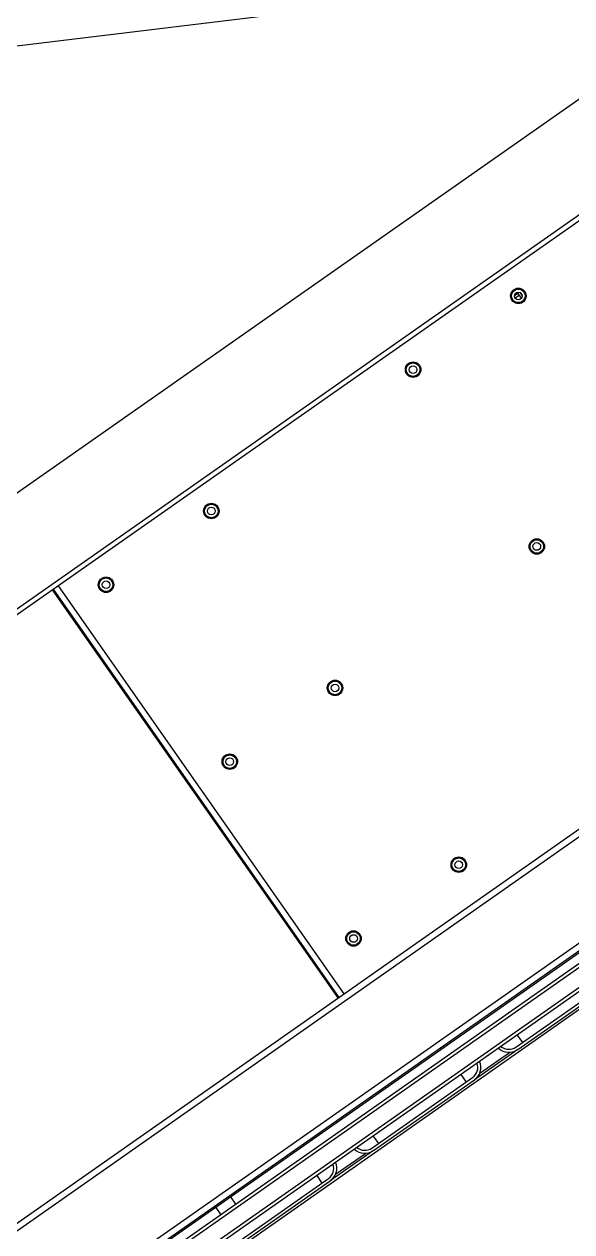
# Model space of a CAD drawing. Header units: millimetres. Extents: x 152904052 to 153933663, y 538271515 to 539240469.
# Drawn here: x 153466873 to 153467231, y 538579478 to 538580267 of the extents above; entities that cross this region are included whole.
import ezdxf

# ---------------------------------------------------------------- set-up
doc = ezdxf.new("R2010")
doc.units = ezdxf.units.MM
doc.layers.add('POWR', color=5, linetype='Continuous')
doc.layers.add('SCHM', color=9, linetype='Continuous')

msp = doc.modelspace()

# ---------------------------------------------------------------- linework, layer by layer
at = {"layer": 'POWR', "color": 7}
for p, q in [((153467485.45, 538580392.78), (153466640.91, 538579801.42)), ((153467520.96, 538580342.07), (153466676.41, 538579750.72)), ((153467522.74, 538580339.53), (153466678.19, 538579748.18)), ((153465045.39, 538578202.63), (153467742.04, 538580090.84)), ((153467193.16, 538580089.59), (153467195.23, 538580091.05)), ((153467193.53, 538580087.9), (153467196.15, 538580089.74)), ((153467197.59, 538580087.69), (153467194.83, 538580091.62)), ((153467196.58, 538580091.57), (153467198.13, 538580089.35)), ((153467197.3, 538580090.54), (153467197.62, 538580090.77)), ((153466864.42, 538579481.34), (153467710.2, 538580073.55)), ((153465095.17, 538578168.15), (153467757.42, 538580032.27)), ((153467783.01, 538580034.08), (153466886.86, 538579406.59)), ((153467780.03, 538580034.55), (153466887.43, 538579409.55)), ((153465097.52, 538578164.79), (153467759.77, 538580028.91)), ((153467789.2, 538580025.23), (153466893.05, 538579397.74)), ((153467753.08, 538580022.77), (153466454.73, 538579113.65)), ((153467788.69, 538580022.31), (153466895.98, 538579397.22)), ((153467798.37, 538580017.37), (153466897.3, 538579386.43)), ((153467077.81, 538579630.75), (153466891.17, 538579897.31)), ((153466891.58, 538579897.59), (153467078.22, 538579631.04)), ((153466894.86, 538579899.89), (153467081.5, 538579633.33)), ((153467194.07, 538579598.62), (153467259.93, 538579644.74)), ((153467195.21, 538579596.98), (153467261.07, 538579643.1)), ((153467194.88, 538579606.52), (153467198.33, 538579601.61)), ((153467195.21, 538579596.98), (153467166.87, 538579577.14)), ((153467170.4, 538579581.56), (153467189.85, 538579595.18)), ((153467099.86, 538579532.66), (153467165.72, 538579578.78)), ((153467101.01, 538579531.02), (153467166.87, 538579577.14)), ((153467158.02, 538579580.71), (153467161.46, 538579575.79)), ((153467100.68, 538579540.56), (153467104.12, 538579535.64)), ((153467101.01, 538579531.02), (153467072.67, 538579511.18)), ((153467076.19, 538579515.6), (153467095.65, 538579529.22)), ((153467005.66, 538579466.7), (153467071.52, 538579512.82)), ((153467006.81, 538579465.06), (153467072.67, 538579511.18)), ((153467063.82, 538579514.75), (153467067.26, 538579509.83)), ((153467010.98, 538579496.06), (153467007.65, 538579500.81)), ((153466997.83, 538579493.93), (153467001.15, 538579489.18))]:
    msp.add_line(p, q, dxfattribs=at)
for centre, radius in [((153467195.64, 538580089.25), 5.06), ((153467195.64, 538580089.25), 4.44), ((153467195.64, 538580089.25), 2.5), ((153467126.83, 538580041.07), 5.06), ((153467126.83, 538580041.07), 4.44), ((153467126.83, 538580041.07), 2.5), ((153466994.94, 538579948.73), 5.06), ((153466994.94, 538579948.73), 4.44), ((153466994.94, 538579948.73), 2.5), ((153467207.7, 538579925.57), 5.06), ((153467207.7, 538579925.57), 4.44), ((153467207.7, 538579925.57), 2.5), ((153466926.13, 538579900.55), 5.06), ((153466926.13, 538579900.55), 4.44), ((153466926.13, 538579900.55), 2.5), ((153467075.82, 538579833.23), 5.06), ((153467075.82, 538579833.23), 4.44), ((153467075.82, 538579833.23), 2.5), ((153467007.01, 538579785.05), 5.06), ((153467007.01, 538579785.05), 4.44), ((153467007.01, 538579785.05), 2.5), ((153467156.69, 538579717.73), 5.06), ((153467156.69, 538579717.73), 4.44), ((153467156.69, 538579717.73), 2.5), ((153467087.88, 538579669.55), 5.06), ((153467087.88, 538579669.55), 4.44), ((153467087.88, 538579669.55), 2.5)]:
    msp.add_circle(centre, radius, dxfattribs=at)
for centre, radius, start, end in [((153467189.48, 538579605.18), 10, 226.53695, 304.99999), ((153467189.48, 538579605.18), 8, 229.47751, 304.99999), ((153467161.13, 538579585.33), 8, 304.99999, 20.52248), ((153467161.13, 538579585.33), 10, 304.99999, 23.46303), ((153467095.27, 538579539.22), 10, 226.53695, 304.99999), ((153467095.27, 538579539.22), 8, 229.47751, 304.99999), ((153467066.93, 538579519.37), 8, 304.99999, 20.52248), ((153467066.93, 538579519.37), 10, 304.99999, 23.46303)]:
    msp.add_arc(centre, radius, start, end, dxfattribs=at)
at = {"layer": 'SCHM'}
msp.add_lwpolyline([(153436402.5, 538589589.5), (153437311.5, 538586639.51), (153440093.5, 538583972.51), (153445260.51, 538580965.52), (153454289.51, 538579092.53), (153460138.51, 538579433.54), (153467139.51, 538580285.55), (153471897.5, 538583044.55), (153474644.5, 538585391.56), (153477152.5, 538588096.56), (153480138.49, 538591359.56)], dxfattribs=at)

doc.saveas('drawing.dxf')
